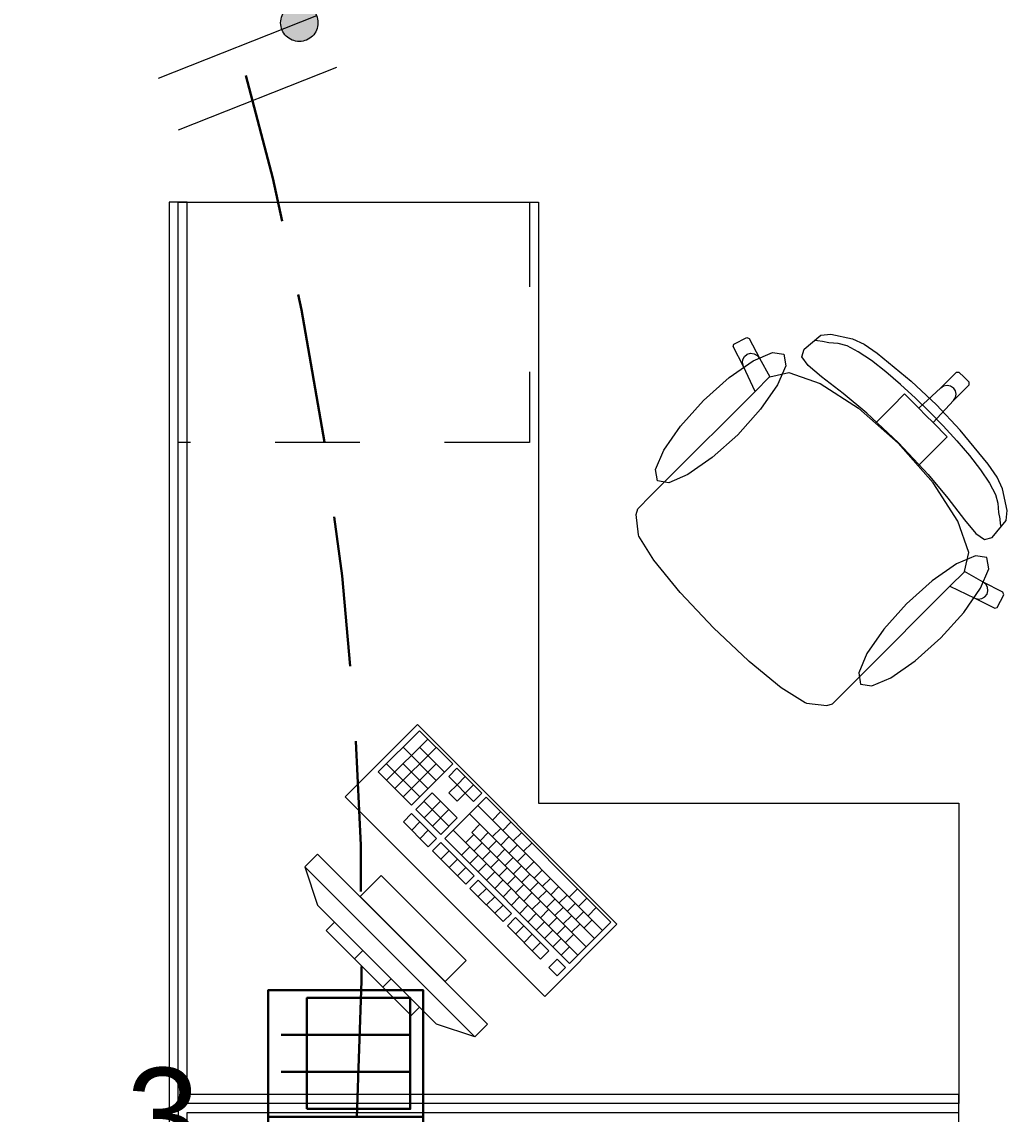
# Model space of a CAD drawing. Header units: inches. Extents: x -19 to 5698, y -728 to 92.
# Drawn here: x 318.741 to 320.381, y 12.258 to 14.075 of the extents above; entities that cross this region are included whole.
import ezdxf

# ---------------------------------------------------------------- set-up
doc = ezdxf.new("R2010")
doc.units = ezdxf.units.IN
doc.header["$MEASUREMENT"] = 0
for name, pattern in [('HIDDEN', [0.375, 0.25, -0.125]), ('Rayas', [0.282222, 0.141111, -0.141111]), ('RAYITAS', [0.375, 0.25, -0.125])]:
    doc.linetypes.add(name, pattern=pattern)
doc.layers.get('0').update_dxf_attribs({"color": 61})
for name, color, linetype, lineweight in [('00 conduct tomacorr', 120, 'HIDDEN', 30), ('00 IE LUZ EMERGENCIA', 253, 'Continuous', 0), ('T-TECHO-E', 150, 'Continuous', 20), ('TOMACORRIENTE', 22, 'RAYITAS', 9)]:
    doc.layers.add(name, color=color, linetype=linetype, lineweight=lineweight)
doc.layers.add('Interior - Mobiliario', color=7, linetype='Continuous')
doc.styles.add('Annotative', font='arial.ttf')

# ---------------------------------------------------------------- blocks, each defined once
blk = doc.blocks.new('CAJA POP UP 6 MODULOS')
at = {"layer": '00 conduct tomacorr', "linetype": 'Continuous'}
for p, q in [((-0.095, -0.165), (-0.095, -0.0151)), ((-0.052, -0.165), (-0.052, -0.0151)), ((0.052, -0.165), (0.052, -0.0151)), ((0.095, -0.165), (0.095, -0.0151)), ((0, -0.165), (0, -0.18))]:
    blk.add_line(p, q, dxfattribs=at)
for points in [[(-0.147, 0), (0.147, 0), (0.147, -0.18), (-0.147, -0.18)], [(0, 0), (0.147, 0), (0.147, -0.18), (0, -0.18)]]:
    blk.add_lwpolyline(points, close=True, dxfattribs=at)
for points in [[(-0.138, -0.045), (-0.009, -0.045), (-0.009, -0.165), (-0.138, -0.165), (-0.138, -0.045)], [(0.009, -0.045), (0.138, -0.045), (0.138, -0.165), (0.009, -0.165), (0.009, -0.045)]]:
    blk.add_lwpolyline(points, dxfattribs=at)
at = {"color": 1, "insert": (-0.1807, -0.168), "char_height": 0.05, "attachment_point": 1, "rotation": 180}
blk.add_mtext_dynamic_manual_height_columns('{\\fVerdana|b0|i0|c0|p34;2T}', width=0.000481, gutter_width=0.1561, heights=[0], dxfattribs=at)
blk = doc.blocks.new('a')
at = {"layer": 'TOMACORRIENTE', "ltscale": 0.05}
h = blk.add_hatch(color=4, dxfattribs=at)
edge = h.paths.add_edge_path()
edge.add_arc((0, 0.0752), 0.0211, 0, 360)
at = {"layer": 'TOMACORRIENTE', "color": 4}
for p, q in [((-0.1455, 0.0963), (-0.0515, 0.0963)), ((-0.0985, 0.0963), (-0.0985, -0.0966)), ((0, 0.0963), (0, -0.0963)), ((0.0623, -0.0963), (0.0623, 0.0963))]:
    blk.add_line(p, q, dxfattribs=at)
blk.add_circle((0, 0.0752), 0.0211, dxfattribs=at)
blk = doc.blocks.new('CABLE 3FACE')
at = {"layer": 'T-TECHO-E', "rotation": 59.94170052614085}
blk.add_blockref('a', (0, 0), dxfattribs=at)

msp = doc.modelspace()

# ---------------------------------------------------------------- linework, layer by layer
at = {"layer": '00 conduct tomacorr'}
msp.add_arc((313.9093, 12.5577, -0.0007), 5.3978, 356.7672, 34.9081, dxfattribs=at)
at = {"layer": 'Interior - Mobiliario', "color": 175, "linetype": 'Continuous', "lineweight": 13}
for p, q in [((319.016, 13.775), (318.986, 13.775)), ((318.986, 13.775), (318.986, 12.29)), ((319.016, 12.29), (319.016, 13.775)), ((319.9265, 13.5388), (319.9478, 13.5497)), ((319.9478, 13.5497), (319.9519, 13.5483)), ((319.9519, 13.5483), (319.9689, 13.5152)), ((320.0433, 13.5303), (320.0711, 13.5535)), ((320.0658, 13.5439), (320.0613, 13.5447)), ((320.0739, 13.5431), (320.0658, 13.5439)), ((320.0711, 13.5535), (320.0879, 13.5554)), ((320.0846, 13.541), (320.0739, 13.5431)), ((320.1, 13.5399), (320.0846, 13.541)), ((320.0879, 13.5554), (320.124, 13.5476)), ((320.1148, 13.536), (320.1, 13.5399)), ((320.124, 13.5476), (320.1432, 13.5386)), ((319.9252, 13.5348), (319.9265, 13.5388)), ((319.9422, 13.5017), (319.9252, 13.5348)), ((319.944, 13.5183), (319.9486, 13.5219)), ((319.9486, 13.5219), (319.9543, 13.5234)), ((319.9543, 13.5234), (319.9601, 13.5227)), ((319.9601, 13.5227), (319.9652, 13.5198)), ((320.0398, 13.5174), (320.0433, 13.5303)), ((320.1336, 13.526), (320.1148, 13.536)), ((320.1554, 13.5112), (320.1336, 13.526)), ((320.1432, 13.5386), (320.1649, 13.5237)), ((320.1649, 13.5237), (320.2216, 13.4769)), ((319.9405, 13.5074), (319.9412, 13.5132)), ((319.9422, 13.5017), (319.9405, 13.5074)), ((319.9412, 13.5132), (319.944, 13.5183)), ((319.9652, 13.5198), (319.9689, 13.5152)), ((319.9689, 13.5152), (319.9862, 13.4842)), ((320.0499, 13.5031), (320.0398, 13.5174)), ((320.0721, 13.4845), (320.0499, 13.5031)), ((320.1793, 13.4926), (320.1554, 13.5112)), ((319.9617, 13.4599), (319.9422, 13.5017)), ((319.9862, 13.4842), (320.0181, 13.4917)), ((320.0181, 13.4917), (320.0701, 13.4733)), ((320.204, 13.4714), (320.1793, 13.4926)), ((320.2708, 13.4661), (320.2968, 13.4922)), ((320.2968, 13.4922), (320.3011, 13.4921)), ((320.3011, 13.4921), (320.3096, 13.4836)), ((319.986, 13.4842), (319.9617, 13.4599)), ((319.986, 13.4842), (319.9862, 13.4842)), ((320.0701, 13.4733), (320.1339, 13.432)), ((320.1083, 13.4565), (320.0721, 13.4845)), ((320.2286, 13.4489), (320.204, 13.4714)), ((320.2216, 13.4769), (320.2638, 13.4378)), ((320.2708, 13.4661), (320.2756, 13.4693)), ((320.2756, 13.4693), (320.2814, 13.4704)), ((320.2814, 13.4704), (320.2871, 13.4692)), ((320.2871, 13.4692), (320.292, 13.466)), ((320.2921, 13.4447), (320.3182, 13.4708)), ((320.3182, 13.4751), (320.3096, 13.4836)), ((320.3182, 13.4708), (320.3182, 13.4751)), ((319.8139, 13.3121), (319.9617, 13.4599)), ((320.1476, 13.4238), (320.1083, 13.4565)), ((320.1894, 13.4346), (320.2106, 13.4557)), ((320.2106, 13.4557), (320.2342, 13.4321)), ((320.2521, 13.4261), (320.2286, 13.4489)), ((320.2342, 13.4321), (320.2708, 13.4661)), ((320.2953, 13.4611), (320.292, 13.466)), ((320.2921, 13.4447), (320.2953, 13.4496)), ((320.2965, 13.4553), (320.2953, 13.4611)), ((320.2953, 13.4496), (320.2965, 13.4553)), ((320.1339, 13.432), (320.1621, 13.4072)), ((320.1621, 13.4072), (320.1894, 13.4346)), ((320.2342, 13.4321), (320.2462, 13.4201)), ((320.2581, 13.4082), (320.2921, 13.4447)), ((320.303, 13.3956), (320.2638, 13.4378)), ((320.2004, 13.3743), (320.1476, 13.4238)), ((320.2581, 13.4082), (320.2462, 13.4201)), ((320.2521, 13.4261), (320.2749, 13.4026)), ((320.1621, 13.4072), (320.1999, 13.3739)), ((320.2817, 13.3846), (320.2581, 13.4082)), ((320.2749, 13.4026), (320.2975, 13.378)), ((320.3498, 13.3389), (320.303, 13.3956)), ((320.2606, 13.3634), (320.2817, 13.3846)), ((320.2975, 13.378), (320.3186, 13.3532)), ((320.2332, 13.336), (320.1999, 13.3739)), ((320.2004, 13.3743), (320.2499, 13.3216)), ((320.2332, 13.336), (320.2606, 13.3634)), ((320.3186, 13.3532), (320.3372, 13.3294)), ((320.258, 13.3079), (320.2332, 13.336)), ((320.2499, 13.3216), (320.2826, 13.2823)), ((320.3372, 13.3294), (320.3521, 13.3076)), ((320.3647, 13.3172), (320.3498, 13.3389)), ((319.7884, 13.2866), (319.8139, 13.3121)), ((320.2994, 13.2441), (320.258, 13.3079)), ((320.3521, 13.3076), (320.362, 13.2887)), ((320.3737, 13.298), (320.3647, 13.3172)), ((319.7664, 13.2646), (319.7884, 13.2866)), ((320.362, 13.2887), (320.3659, 13.274)), ((320.3814, 13.2618), (320.3737, 13.298)), ((320.2826, 13.2823), (320.3105, 13.2461)), ((320.3659, 13.274), (320.3671, 13.2586)), ((319.7635, 13.2553), (319.7664, 13.2646)), ((319.7675, 13.2214), (319.7635, 13.2553)), ((320.3671, 13.2586), (320.3691, 13.2478)), ((320.3795, 13.2451), (320.3814, 13.2618)), ((320.3177, 13.1921), (320.2994, 13.2441)), ((320.3105, 13.2461), (320.3291, 13.2238)), ((320.3564, 13.2172), (320.3795, 13.2451)), ((320.3691, 13.2478), (320.3699, 13.2398)), ((320.3699, 13.2398), (320.3707, 13.2353)), ((319.7684, 13.2193), (319.7675, 13.2214)), ((319.7934, 13.1792), (319.7684, 13.2193)), ((320.3291, 13.2238), (320.3434, 13.2138)), ((320.3434, 13.2138), (320.3564, 13.2172)), ((319.8369, 13.1256), (319.7934, 13.1792)), ((320.3103, 13.1601), (320.3177, 13.1921)), ((320.3102, 13.1599), (320.286, 13.1357)), ((320.3102, 13.1599), (320.3103, 13.1601)), ((320.3413, 13.1428), (320.3103, 13.1601)), ((320.3459, 13.1392), (320.3413, 13.1428)), ((320.3744, 13.1259), (320.3413, 13.1428)), ((319.8376, 13.1247), (319.8369, 13.1256)), ((319.8924, 13.0664), (319.8376, 13.1247)), ((320.1381, 12.9878), (320.286, 13.1357)), ((320.286, 13.1357), (320.3277, 13.1161)), ((320.3443, 13.118), (320.3479, 13.1226)), ((320.3488, 13.1341), (320.3459, 13.1392)), ((320.3479, 13.1226), (320.3495, 13.1282)), ((320.3495, 13.1282), (320.3488, 13.1341)), ((320.3649, 13.1004), (320.3757, 13.1218)), ((320.3757, 13.1218), (320.3744, 13.1259)), ((320.3277, 13.1161), (320.3334, 13.1145)), ((320.3277, 13.1161), (320.3608, 13.0991)), ((320.3334, 13.1145), (320.3392, 13.1152)), ((320.3392, 13.1152), (320.3443, 13.118)), ((320.3608, 13.0991), (320.3649, 13.1004)), ((319.8924, 13.0664), (319.9508, 13.0116)), ((319.9508, 13.0116), (319.9516, 13.0109)), ((319.9516, 13.0109), (320.0053, 12.9673)), ((320.1126, 12.9623), (320.1381, 12.9878)), ((320.0053, 12.9673), (320.0453, 12.9424)), ((320.0907, 12.9404), (320.1126, 12.9623)), ((320.0453, 12.9424), (320.0474, 12.9415)), ((320.0474, 12.9415), (320.0814, 12.9375)), ((320.0814, 12.9375), (320.0907, 12.9404)), ((319.403, 12.8955), (319.3344, 12.8269)), ((319.4584, 12.8401), (319.403, 12.8955)), ((319.4169, 12.8816), (319.3483, 12.813)), ((319.4307, 12.8678), (319.3621, 12.7992)), ((319.431, 12.8126), (319.3756, 12.868)), ((319.4447, 12.8264), (319.4031, 12.8679)), ((319.4035, 12.7852), (319.3482, 12.8406)), ((319.4173, 12.7989), (319.3757, 12.8405)), ((319.4308, 12.8402), (319.376, 12.7854)), ((319.3898, 12.7715), (319.4584, 12.8401)), ((319.4653, 12.8331), (319.4516, 12.8194)), ((319.5069, 12.7916), (319.4653, 12.8331)), ((319.3344, 12.8269), (319.3898, 12.7715)), ((319.4516, 12.8194), (319.4655, 12.8056)), ((319.4792, 12.8193), (319.4655, 12.8056)), ((319.4655, 12.8056), (319.4517, 12.7919)), ((319.4793, 12.7917), (319.4655, 12.8056)), ((319.493, 12.8055), (319.4793, 12.7917)), ((319.4242, 12.792), (319.3968, 12.7646)), ((319.452, 12.7368), (319.4105, 12.7783)), ((319.438, 12.7782), (319.4106, 12.7507)), ((319.4657, 12.7505), (319.4242, 12.792)), ((319.5138, 12.7847), (319.4452, 12.7161)), ((319.4517, 12.7919), (319.4656, 12.778)), ((319.4656, 12.778), (319.4793, 12.7917)), ((319.4793, 12.7917), (319.4931, 12.7779)), ((319.4931, 12.7779), (319.5069, 12.7916)), ((319.7215, 12.577), (319.5138, 12.7847)), ((319.3968, 12.7646), (319.4383, 12.723)), ((319.4519, 12.7643), (319.4244, 12.7369)), ((319.7078, 12.5633), (319.5001, 12.771)), ((319.538, 12.7604), (319.5243, 12.7467)), ((319.3899, 12.7577), (319.3762, 12.744)), ((319.3762, 12.744), (319.4177, 12.7025)), ((319.4314, 12.7162), (319.3899, 12.7577)), ((319.4037, 12.7439), (319.39, 12.7302)), ((319.4383, 12.723), (319.4657, 12.7505)), ((319.6941, 12.5495), (319.4864, 12.7573)), ((319.5037, 12.7399), (319.49, 12.7262)), ((319.5553, 12.7431), (319.5416, 12.7294)), ((319.4176, 12.73), (319.4039, 12.7163)), ((319.6666, 12.5221), (319.4589, 12.7298)), ((319.4934, 12.7228), (319.4797, 12.7091)), ((319.6804, 12.5358), (319.49, 12.7262)), ((319.5175, 12.7261), (319.5038, 12.7124)), ((319.5382, 12.7329), (319.5244, 12.7192)), ((319.5726, 12.7258), (319.5589, 12.7121)), ((319.4177, 12.7025), (319.4314, 12.7162)), ((319.4384, 12.7093), (319.4246, 12.6955)), ((319.4938, 12.6539), (319.4384, 12.7093)), ((319.4452, 12.7161), (319.6529, 12.5084)), ((319.5073, 12.7089), (319.4935, 12.6952)), ((319.5314, 12.7123), (319.5176, 12.6985)), ((319.552, 12.719), (319.5383, 12.7053)), ((319.5658, 12.7052), (319.5521, 12.6915)), ((319.5899, 12.7085), (319.5762, 12.6948)), ((319.2333, 12.6901), (319.2121, 12.6689)), ((319.5162, 12.4073), (319.2333, 12.6901)), ((319.4246, 12.6955), (319.48, 12.6402)), ((319.4522, 12.6954), (319.4385, 12.6817)), ((319.4866, 12.7021), (319.4729, 12.6884)), ((319.5005, 12.6883), (319.4868, 12.6746)), ((319.5211, 12.6951), (319.5074, 12.6814)), ((319.5452, 12.6984), (319.5315, 12.6847)), ((319.5797, 12.6913), (319.566, 12.6776)), ((319.2121, 12.6689), (319.495, 12.3861)), ((319.2121, 12.6689), (319.2333, 12.6053)), ((319.4661, 12.6816), (319.4523, 12.6678)), ((319.4799, 12.6677), (319.4662, 12.654)), ((319.5143, 12.6744), (319.5006, 12.6607)), ((319.535, 12.6812), (319.5212, 12.6675)), ((319.5488, 12.6674), (319.5351, 12.6537)), ((319.5591, 12.6846), (319.5453, 12.6708)), ((319.5729, 12.6707), (319.5592, 12.657)), ((319.5935, 12.6775), (319.5798, 12.6638)), ((319.3394, 12.6548), (319.304, 12.6194)), ((319.4808, 12.5134), (319.3394, 12.6548)), ((319.48, 12.6402), (319.4938, 12.6539)), ((319.5282, 12.6606), (319.5145, 12.6469)), ((319.5627, 12.6535), (319.5489, 12.6398)), ((319.5868, 12.6569), (319.573, 12.6431)), ((319.6074, 12.6637), (319.5937, 12.6499)), ((319.6212, 12.6498), (319.6075, 12.6361)), ((319.5007, 12.6469), (319.487, 12.6332)), ((319.487, 12.6332), (319.5424, 12.5778)), ((319.5561, 12.5916), (319.5007, 12.6469)), ((319.5145, 12.6331), (319.5008, 12.6194)), ((319.542, 12.6467), (319.5283, 12.633)), ((319.5559, 12.6329), (319.5421, 12.6192)), ((319.5765, 12.6397), (319.5628, 12.626)), ((319.6006, 12.643), (319.5869, 12.6293)), ((319.6351, 12.636), (319.6214, 12.6222)), ((319.6661, 12.6324), (319.6524, 12.6186)), ((319.304, 12.6194), (319.4455, 12.478)), ((319.5284, 12.6192), (319.5147, 12.6055)), ((319.5697, 12.619), (319.556, 12.6053)), ((319.5903, 12.6258), (319.5766, 12.6121)), ((319.6144, 12.6292), (319.6007, 12.6155)), ((319.6283, 12.6153), (319.6146, 12.6016)), ((319.6489, 12.6221), (319.6352, 12.6084)), ((319.6817, 12.6168), (319.668, 12.6031)), ((319.4313, 12.4073), (319.2333, 12.6053)), ((319.5422, 12.6054), (319.5285, 12.5917)), ((319.5836, 12.6052), (319.5698, 12.5915)), ((319.6042, 12.612), (319.5905, 12.5983)), ((319.618, 12.5981), (319.6043, 12.5844)), ((319.6421, 12.6015), (319.6284, 12.5878)), ((319.6628, 12.6083), (319.6491, 12.5945)), ((319.6766, 12.5944), (319.6629, 12.5807)), ((319.6973, 12.6012), (319.6836, 12.5875)), ((319.2616, 12.577), (319.2475, 12.5629)), ((319.403, 12.4356), (319.2616, 12.577)), ((319.5424, 12.5778), (319.5561, 12.5916)), ((319.563, 12.5846), (319.5493, 12.5709)), ((319.6184, 12.5292), (319.563, 12.5846)), ((319.5974, 12.5914), (319.5837, 12.5776)), ((319.6113, 12.5775), (319.5975, 12.5638)), ((319.6319, 12.5843), (319.6182, 12.5706)), ((319.656, 12.5876), (319.6423, 12.5739)), ((319.6529, 12.5084), (319.7215, 12.577)), ((319.6905, 12.5806), (319.6768, 12.5669)), ((319.2475, 12.5629), (319.3889, 12.4214)), ((319.5493, 12.5709), (319.6047, 12.5155)), ((319.5768, 12.5708), (319.5631, 12.5571)), ((319.6251, 12.5637), (319.6114, 12.5499)), ((319.6457, 12.5704), (319.632, 12.5567)), ((319.6698, 12.5738), (319.6561, 12.5601)), ((319.5907, 12.5569), (319.577, 12.5432)), ((319.6045, 12.5431), (319.5908, 12.5294)), ((319.6389, 12.5498), (319.6252, 12.5361)), ((319.6596, 12.5566), (319.6459, 12.5429)), ((319.3088, 12.5299), (319.2946, 12.5157)), ((319.6047, 12.5155), (319.6184, 12.5292)), ((319.6528, 12.536), (319.6391, 12.5222)), ((319.4455, 12.478), (319.4808, 12.5134)), ((319.6322, 12.5154), (319.6185, 12.5017)), ((319.6461, 12.5015), (319.6322, 12.5154)), ((319.6185, 12.5017), (319.6324, 12.4878)), ((319.6324, 12.4878), (319.6461, 12.5015)), ((319.3559, 12.4827), (319.3418, 12.4686)), ((319.3889, 12.4214), (319.403, 12.4356)), ((319.495, 12.3861), (319.4313, 12.4073)), ((319.495, 12.3861), (319.5162, 12.4073)), ((318.986, 12.29), (318.986, 12.26)), ((320.301, 12.29), (319.016, 12.29)), ((320.301, 12.26), (320.301, 12.29)), ((318.986, 12.26), (318.986, 10.775)), ((319.016, 10.775), (319.016, 12.26)), ((319.016, 12.26), (320.301, 12.26))]:
    msp.add_line(p, q, dxfattribs=at)
at = {"layer": 'Interior - Mobiliario', "color": 175, "linetype": 'Rayas', "lineweight": 13}
for p, q in [((319.586, 13.775), (319.586, 13.375)), ((319.586, 13.375), (319.001, 13.375))]:
    msp.add_line(p, q, dxfattribs=at)
at = {"layer": 'Interior - Mobiliario', "color": 175, "linetype": 'Continuous', "lineweight": 13, "flags": 128}
for points in [[(319.001, 12.275), (319.001, 13.775), (319.601, 13.775), (319.601, 12.775), (320.301, 12.775), (320.301, 12.275)], [(319.8759, 13.4448), (319.9184, 13.483), (319.9588, 13.511), (319.9909, 13.5246), (320.0098, 13.5217), (320.0127, 13.5028), (319.999, 13.4708), (319.971, 13.4304), (319.9329, 13.3879), (319.8904, 13.3498), (319.85, 13.3218), (319.818, 13.3081), (319.799, 13.311), (319.7962, 13.3299), (319.8098, 13.362), (319.8378, 13.4024)], [(320.2709, 13.0499), (320.309, 13.0924), (320.3371, 13.1328), (320.3507, 13.1648), (320.3478, 13.1837), (320.3289, 13.1866), (320.2968, 13.173), (320.2564, 13.145), (320.214, 13.1068), (320.1758, 13.0644), (320.1478, 13.024), (320.1342, 12.9919), (320.1371, 12.973), (320.156, 12.9701), (320.188, 12.9837), (320.2284, 13.0118)], [(319.6116, 12.4533), (319.7318, 12.5735), (319.3995, 12.9058), (319.2793, 12.7856)], [(319.001, 12.275), (319.001, 10.775), (319.601, 10.775), (319.601, 11.775), (320.301, 11.775), (320.301, 12.275)]]:
    msp.add_lwpolyline(points, close=True, dxfattribs=at)

# ---------------------------------------------------------------- block references
at = {"layer": '00 conduct tomacorr'}
for name, p, xscale, yscale, zscale, rotation in [('CABLE 3FACE', (319.0999, 14.0326, -0.0007), 1.47256122672843, 1.47256122672843, 1.47256122672843, 231.6123581016873), ('CAJA POP UP 6 MODULOS', (319.1511, 12.2533, -0.0007), 1.432830642179531, 1.432830642179531, 1.432830642179531, 89.99999999999997)]:
    msp.add_blockref(name, p, dxfattribs=dict(at, xscale=xscale, yscale=yscale, zscale=zscale, rotation=rotation))

# ---------------------------------------------------------------- texts
at = {"layer": '00 IE LUZ EMERGENCIA', "style": 'Annotative'}
msp.add_attdef('3', (318.9151, 12.1785, -0.0007), '', height=0.1562, dxfattribs=at)

doc.saveas('drawing.dxf')
